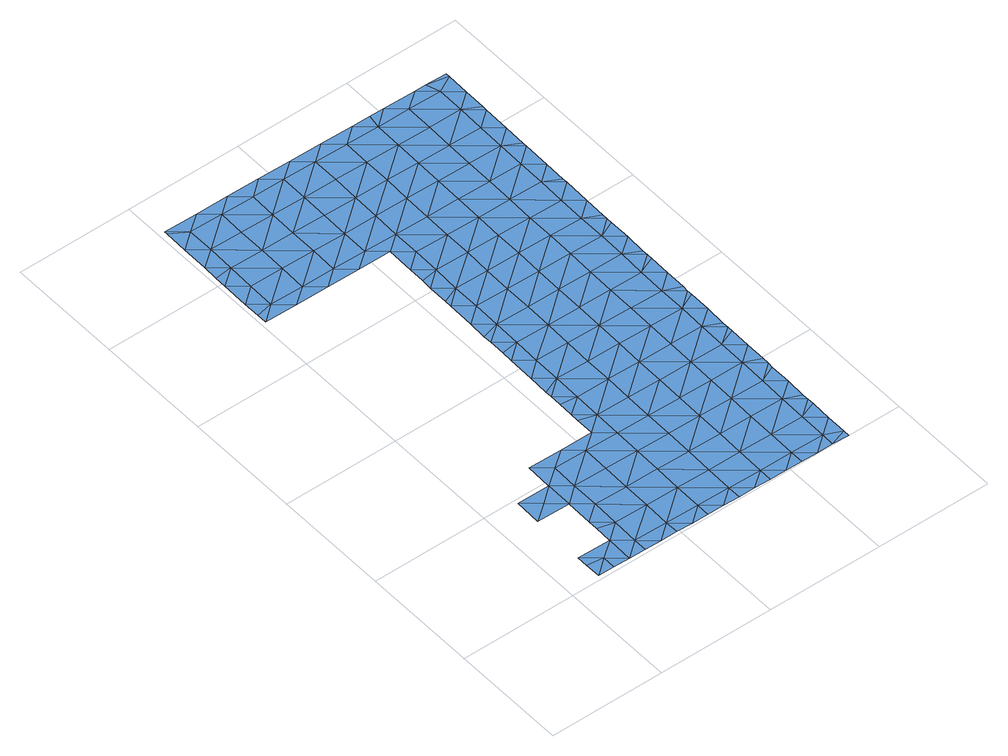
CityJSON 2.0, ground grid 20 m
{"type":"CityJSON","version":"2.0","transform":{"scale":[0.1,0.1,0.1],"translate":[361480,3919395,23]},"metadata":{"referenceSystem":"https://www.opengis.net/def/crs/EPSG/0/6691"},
"CityObjects":{
"waterbody1":{"type":"WaterBody","attributes":{"name":"9","class":"1140","function":"1","WaterBodyRiverFloodingRiskAttribute.description":"5","WaterBodyRiverFloodingRiskAttribute.rankOrg":"1","WaterBodyRiverFloodingRiskAttribute.adminType":"2","WaterBodyRiverFloodingRiskAttribute.scale":"L1"},"geometry":[{"type":"MultiSurface","lod":"1","boundaries":[[[0,1,2]],[[3,1,0]],[[2,4,0]],[[4,5,0]],[[6,3,0]],[[5,6,0]],[[7,8,9]],[[10,6,5]],[[11,10,5]],[[9,8,12]],[[13,14,15]],[[13,6,14]],[[7,9,16]],[[6,10,14]],[[11,17,10]],[[16,9,12]],[[14,18,15]],[[15,18,12]],[[17,19,10]],[[20,14,10]],[[12,21,16]],[[12,18,21]],[[19,20,10]],[[16,22,23]],[[22,16,21]],[[19,17,24]],[[18,14,20]],[[22,25,23]],[[24,26,19]],[[21,18,27]],[[27,18,20]],[[27,28,21]],[[26,29,19]],[[30,25,22]],[[31,32,33]],[[22,21,30]],[[33,32,34]],[[35,27,20]],[[21,28,30]],[[20,19,35]],[[26,36,29]],[[35,19,29]],[[37,34,38]],[[39,28,27]],[[32,31,40]],[[34,32,38]],[[37,41,42]],[[36,43,29]],[[42,41,44]],[[41,37,38]],[[28,39,30]],[[27,35,45]],[[25,30,46]],[[47,32,40]],[[32,48,38]],[[43,49,29]],[[29,49,35]],[[50,44,51]],[[27,45,39]],[[44,41,51]],[[48,41,38]],[[52,53,50]],[[54,45,35]],[[53,52,55]],[[56,49,43]],[[50,51,52]],[[46,30,57]],[[49,54,35]],[[30,39,57]],[[32,47,48]],[[40,58,47]],[[59,39,45]],[[52,60,55]],[[51,41,61]],[[62,46,57]],[[63,46,62]],[[56,64,49]],[[41,48,61]],[[61,65,51]],[[66,63,62]],[[67,57,39]],[[66,68,69]],[[62,68,66]],[[45,54,59]],[[58,70,47]],[[69,68,71]],[[47,72,48]],[[52,51,73]],[[74,75,71]],[[49,76,54]],[[57,77,62]],[[76,49,64]],[[72,61,48]],[[39,59,67]],[[74,71,68]],[[51,65,73]],[[60,52,73]],[[78,75,74]],[[79,59,54]],[[80,70,58]],[[81,82,78]],[[74,81,78]],[[76,79,54]],[[57,67,77]],[[47,70,72]],[[76,64,83]],[[72,84,61]],[[61,85,65]],[[86,87,82]],[[68,88,74]],[[81,86,82]],[[79,89,59]],[[59,90,67]],[[91,60,73]],[[62,77,92]],[[68,62,88]],[[87,86,93]],[[65,85,73]],[[83,94,76]],[[89,90,59]],[[90,77,67]],[[95,96,93]],[[62,92,88]],[[80,97,70]],[[88,98,74]],[[99,72,70]],[[61,84,85]],[[95,93,86]],[[100,96,95]],[[76,101,79]],[[102,103,100]],[[97,99,70]],[[104,86,81]],[[95,102,100]],[[81,74,105]],[[72,99,84]],[[91,73,106]],[[73,85,106]],[[76,94,101]],[[107,108,77]],[[104,95,86]],[[109,110,103]],[[111,97,80]],[[74,98,105]],[[101,112,79]],[[79,113,89]],[[102,109,103]],[[77,90,107]],[[92,77,108]],[[110,109,114]],[[94,115,101]],[[112,113,79]],[[108,116,92]],[[106,117,91]],[[104,81,105]],[[118,98,88]],[[119,102,95]],[[89,120,90]],[[109,121,114]],[[88,92,116]],[[121,122,123]],[[124,84,99]],[[104,125,95]],[[115,126,101]],[[123,114,121]],[[85,84,127]],[[113,120,89]],[[127,128,85]],[[111,129,97]],[[121,130,122]],[[84,124,127]],[[106,85,128]],[[120,131,90]],[[111,122,130]],[[101,132,112]],[[119,95,125]],[[88,116,118]],[[107,90,131]],[[105,98,133]],[[109,102,134]],[[117,106,128]],[[99,97,135]],[[129,111,130]],[[101,126,132]],[[131,136,107]],[[136,116,108]],[[104,105,133]],[[134,102,119]],[[135,97,129]],[[98,118,133]],[[135,137,99]],[[132,138,112]],[[137,127,124]],[[112,139,113]],[[108,107,136]],[[104,140,125]],[[121,109,141]],[[126,142,132]],[[124,99,137]],[[138,139,112]],[[139,120,113]],[[128,143,117]],[[144,140,104]],[[144,104,133]],[[109,134,141]],[[125,145,119]],[[130,121,146]],[[142,147,132]],[[148,149,116]],[[140,145,125]],[[150,131,120]],[[146,121,141]],[[129,130,146]],[[118,149,133]],[[151,152,127]],[[139,153,120]],[[154,138,132]],[[116,136,148]],[[118,116,149]],[[147,142,155]],[[127,137,151]],[[128,127,152]],[[153,150,120]],[[150,136,131]],[[132,147,154]],[[156,144,133]],[[157,141,134]],[[158,137,135]],[[134,119,159]],[[129,146,160]],[[143,128,152]],[[135,129,161]],[[162,138,154]],[[139,138,163]],[[164,148,136]],[[161,129,160]],[[163,138,162]],[[119,145,159]],[[165,146,141]],[[166,153,139]],[[133,149,167]],[[168,151,137]],[[144,169,140]],[[170,139,163]],[[171,164,136]],[[156,133,167]],[[156,169,144]],[[171,136,150]],[[172,149,148]],[[139,170,166]],[[158,135,161]],[[173,143,152]],[[134,159,157]],[[146,165,160]],[[174,150,153]],[[175,153,166]],[[164,172,148]],[[168,137,158]],[[152,151,168]],[[174,153,175]],[[176,159,145]],[[174,177,150]],[[141,157,165]],[[178,161,160]],[[179,171,150]],[[145,140,180]],[[177,179,150]],[[167,149,172]],[[140,169,180]],[[152,181,173]],[[182,160,165]],[[183,158,161]],[[159,184,157]],[[171,185,164]],[[152,168,181]],[[186,171,179]],[[156,167,187]],[[188,169,156]],[[145,180,176]],[[185,171,186]],[[160,182,178]],[[167,172,187]],[[189,168,158]],[[190,172,164]],[[191,164,185]],[[184,159,176]],[[165,157,184]],[[188,156,187]],[[189,181,168]],[[192,173,181]],[[164,191,190]],[[161,178,183]],[[188,193,169]],[[172,194,187]],[[180,169,193]],[[182,165,195]],[[172,190,196]],[[180,197,176]],[[172,196,194]],[[194,198,187]],[[158,183,189]],[[199,188,187]],[[165,184,195]],[[189,200,181]],[[178,182,201]],[[199,187,198]],[[197,180,193]],[[181,200,192]],[[176,202,184]],[[197,202,176]],[[203,193,188]],[[182,195,201]],[[199,204,188]],[[204,203,188]],[[183,178,205]],[[184,206,195]],[[207,197,193]],[[178,201,205]],[[208,193,203]],[[192,200,209]],[[189,183,210]],[[211,201,195]],[[193,208,207]],[[184,202,206]],[[212,202,197]],[[183,205,210]],[[213,212,197]],[[200,214,209]],[[213,197,207]],[[200,189,215]],[[216,195,206]],[[217,205,201]],[[218,206,202]],[[189,210,215]],[[202,212,219]],[[200,220,214]],[[195,216,211]],[[205,217,210]],[[202,219,218]],[[220,200,215]],[[221,216,206]],[[221,206,218]],[[201,211,217]],[[222,215,210]],[[223,211,216]],[[224,216,221]],[[222,220,215]],[[225,210,217]],[[216,224,223]],[[226,217,211]],[[214,220,227]],[[210,225,222]],[[211,223,226]],[[228,225,217]],[[229,217,226]],[[217,229,228]],[[227,220,230]],[[220,222,230]],[[231,222,225]],[[225,228,231]],[[232,227,230]],[[233,230,222]],[[234,222,231]],[[230,235,232]],[[222,234,233]],[[235,230,233]],[[232,235,236]]]}]}
},
"vertices":[
[82,31,5],[54,35,5],[54,8,5],[54,54,5],[82,8,5],[110,7,5],[111,53,5],[57,193,5],[56,147,5],[85,169,5],[139,30,5],[139,7,5],[113,146,5],[112,83,5],[140,76,5],[112,100,5],[113,192,5],[167,6,5],[141,122,5],[196,29,5],[197,75,5],[141,169,5],[142,215,5],[114,238,5],[196,6,5],[171,237,5],[224,5,5],[197,121,5],[198,168,5],[253,28,5],[199,214,5],[8,702,5],[36,725,5],[8,719,5],[8,748,5],[253,74,5],[252,5,5],[9,795,5],[37,771,5],[255,167,5],[64,701,5],[38,817,5],[9,814,5],[281,5,5],[10,841,5],[254,121,5],[228,237,5],[93,724,5],[94,770,5],[309,27,5],[10,887,5],[39,864,5],[39,910,5],[11,927,5],[310,73,5],[11,933,5],[309,4,5],[256,213,5],[121,700,5],[311,120,5],[68,932,5],[95,816,5],[256,259,5],[228,268,5],[337,4,5],[95,863,5],[228,283,5],[312,166,5],[257,305,5],[229,309,5],[150,723,5],[229,329,5],[151,769,5],[96,909,5],[258,352,5],[229,340,5],[366,26,5],[312,212,5],[230,375,5],[367,73,5],[178,700,5],[258,398,5],[230,421,5],[366,3,5],[151,816,5],[152,862,5],[259,444,5],[231,440,5],[314,305,5],[368,119,5],[368,165,5],[125,932,5],[313,258,5],[231,468,5],[394,3,5],[260,490,5],[231,482,5],[207,722,5],[314,351,5],[207,768,5],[232,514,5],[423,26,5],[261,537,5],[233,560,5],[316,443,5],[315,397,5],[153,908,5],[369,211,5],[370,257,5],[261,583,5],[233,572,5],[235,699,5],[424,72,5],[424,118,5],[233,606,5],[423,2,5],[370,304,5],[181,931,5],[371,350,5],[317,536,5],[425,164,5],[262,629,5],[234,652,5],[234,625,5],[208,815,5],[317,489,5],[451,2,5],[209,861,5],[209,907,5],[263,721,5],[263,675,5],[426,210,5],[480,25,5],[372,396,5],[318,582,5],[264,768,5],[427,257,5],[265,814,5],[480,71,5],[481,117,5],[373,489,5],[319,628,5],[479,2,5],[238,930,5],[373,442,5],[374,535,5],[319,674,5],[508,12,5],[427,303,5],[428,349,5],[483,210,5],[266,860,5],[266,906,5],[482,163,5],[508,47,5],[508,1,5],[429,441,5],[375,627,5],[322,813,5],[375,581,5],[320,720,5],[321,767,5],[509,82,5],[509,94,5],[484,302,5],[376,673,5],[510,140,5],[429,395,5],[322,859,5],[430,488,5],[509,105,5],[483,256,5],[485,348,5],[295,929,5],[511,186,5],[510,175,5],[432,580,5],[511,197,5],[378,766,5],[511,232,5],[431,534,5],[323,905,5],[377,720,5],[378,812,5],[432,626,5],[512,278,5],[512,268,5],[485,394,5],[486,441,5],[379,858,5],[513,325,5],[512,289,5],[352,928,5],[487,487,5],[513,371,5],[433,673,5],[513,361,5],[488,533,5],[514,381,5],[514,417,5],[380,904,5],[434,719,5],[488,579,5],[515,463,5],[515,453,5],[434,765,5],[489,625,5],[516,509,5],[515,473,5],[384,928,5],[435,811,5],[490,718,5],[516,556,5],[516,546,5],[408,927,5],[436,857,5],[490,672,5],[491,764,5],[517,602,5],[516,565,5],[436,904,5],[518,648,5],[493,857,5],[518,694,5],[518,657,5],[492,810,5],[519,741,5],[465,926,5],[520,787,5],[519,749,5],[493,903,5],[521,833,5],[485,926,5],[521,879,5],[521,841,5],[522,918,5],[522,925,5]
]}
